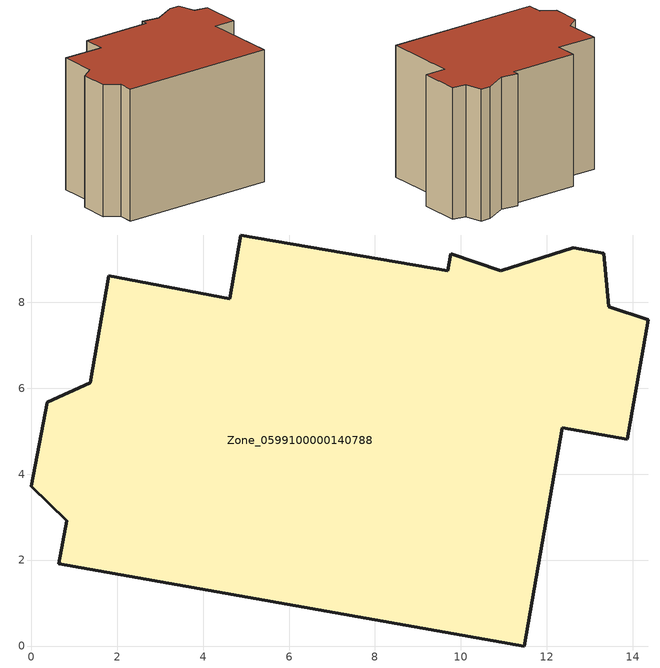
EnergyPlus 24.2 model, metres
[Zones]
Zone_0599100000140788
 floor ground (C_G): 1.8,8.62 4.62,8.09 4.88,9.57 9.7,8.73 9.77,9.13 10.93,8.74 12.61,9.27 13.32,9.15 13.45,7.9 14.36,7.59 13.87,4.81 12.37,5.08 11.47,0 0.64,1.92 0.82,2.92 0,3.72 0.37,5.68 1.37,6.13 z0
 wall outside (C_F): 0.64,1.92 11.47,0 12.37,5.08 13.87,4.81 14.36,7.59 13.45,7.9 13.32,9.15 12.61,9.27 10.93,8.74 9.77,9.13 9.7,8.73 4.88,9.57 4.62,8.09 1.8,8.62 1.37,6.13 0.37,5.68 0,3.72 0.82,2.92 0.64,1.92 z0:9.26
 roof outside (C_R): 13.45,7.9 13.32,9.15 12.61,9.27 10.93,8.74 9.77,9.13 9.7,8.73 4.88,9.57 4.62,8.09 1.8,8.62 1.37,6.13 0.37,5.68 0,3.72 0.82,2.92 0.64,1.92 11.47,0 12.37,5.08 13.87,4.81 14.36,7.59 z9.26
[BUILDING]
Pand.0599100000140788: North Axis=0; Terrain=City; Loads Convergence Tolerance Value=0.04; Temperature Convergence Tolerance Value=0.4; Solar Distribution=FullExterior; Maximum Number of Warmup Days=25; Minimum Number of Warmup Days=1
[Site:Location]
Rotterdam.The.Hague.AP_ZH_NLD Design_Conditions: Latitude=51.96; Longitude=4.45; Time Zone=1; Elevation=-4.5
[SITE:GROUNDTEMPERATURE:BUILDINGSURFACE]
18, 18, 18, 18, 18, 18, 18, 18, 18, 18, 18, 18
[MATERIAL] Thermal Absorptance=0.9; Solar Absorptance=0.7; Visible Absorptance=0.7
Name | Roughness | Thickness | Conductivity | Density | Specific Heat
G.TC.1946 | MediumSmooth | 0.15 | 1 | 540 | 1210
F.TC.1946 | Rough | 0.3 | 0.857143 | 1920 | 840
R.TC.1946 | MediumRough | 0.2 | 0.909091 | 1500 | 1000
[CONSTRUCTION]
C_G: G.TC.1946
C_F: F.TC.1946
C_R: R.TC.1946
[ZONE]
Zone_0599100000140788: Type=1; Multiplier=1; Ceiling Height=Autocalculate; Volume=Autocalculate; Floor Area=autocalculate; Part of Total Floor Area=Yes
[ZONEINFILTRATION:DESIGNFLOWRATE]
Infil_Zone_0599100000140788: Zone or ZoneList or Space or SpaceList=Zone_0599100000140788; Schedule=AlwaysOn; Design Flow Rate Calculation Method=Flow/Area; Flow Rate per Floor Area=0.003; Constant Term Coefficient=1; Temperature Term Coefficient=0; Velocity Term Coefficient=0; Velocity Squared Term Coefficient=0
[HVACTEMPLATE:ZONE:IDEALLOADSAIRSYSTEM]
Zone_0599100000140788: Maximum Heating Supply Air Temperature=50; Minimum Cooling Supply Air Temperature=13; Maximum Heating Supply Air Humidity Ratio=0.0156; Minimum Cooling Supply Air Humidity Ratio=0.0077; Heating Limit=NoLimit; Cooling Limit=NoLimit; Dehumidification Control Type=ConstantSensibleHeatRatio; Cooling Sensible Heat Ratio=0.7; Dehumidification Setpoint=60; Humidification Control Type=None; Humidification Setpoint=30; Outdoor Air Method=None; Outdoor Air Flow Rate per Person=0.00944; Outdoor Air Flow Rate per Zone Floor Area=0; Outdoor Air Flow Rate per Zone=0; Demand Controlled Ventilation Type=None; Outdoor Air Economizer Type=NoEconomizer; Heat Recovery Type=None; Sensible Heat Recovery Effectiveness=0.7; Latent Heat Recovery Effectiveness=0.65
[ZONECONTROL:THERMOSTAT]
ThermostatControl_Zone_0599100000140788: Zone or ZoneList=Zone_0599100000140788; Control Type Schedule=DualSetpointControlType; Control 1=Thermostat_Zone_0599100000140788; Temperature Difference Between Cutout And Setpoint=0
[THERMOSTATSETPOINT:DUALSETPOINT]
Thermostat_Zone_0599100000140788: Heating Setpoint Temperature Schedule=HeatingSetpoint_Zone_0599100000140788; Cooling Setpoint Temperature Schedule=CoolingSetpoint_Zone_0599100000140788
[SCHEDULE:COMPACT]
HeatingSetpoint_Zone_0599100000140788: Through: 12/31, For: AllDays, Until: 24:00, 21
CoolingSetpoint_Zone_0599100000140788: Through: 12/31, For: AllDays, Until: 24:00, 24
DualSetpointControlType: Through: 12/31, For: AllDays, Until: 24:00, 4
AlwaysOn: Through: 12/31, For: AllDays, Until: 24:00, 1
